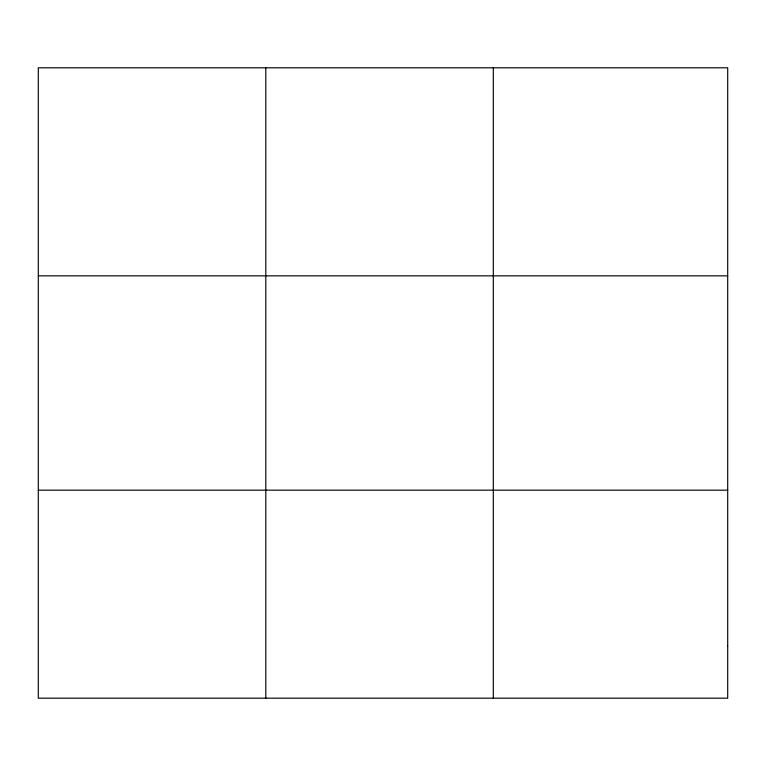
<?xml version="1.0" encoding="UTF-8"?>
<svg xmlns="http://www.w3.org/2000/svg" width="766" height="766" viewBox="0 0 766 766"><rect width="100%" height="100%" fill="white"/><g stroke="black" fill="none" stroke-linecap="round" stroke-linejoin="round"><path stroke-width="1.15" d="M265.802 67.81L265.802 698.19M493.304 67.81L493.304 698.19M38.3 275.837L727.7 275.837M38.3 490.163L727.7 490.163M727.7 646.188L727.7 698.19L38.3 698.19L38.3 67.81L727.7 67.81L727.7 646.188"/></g></svg>
